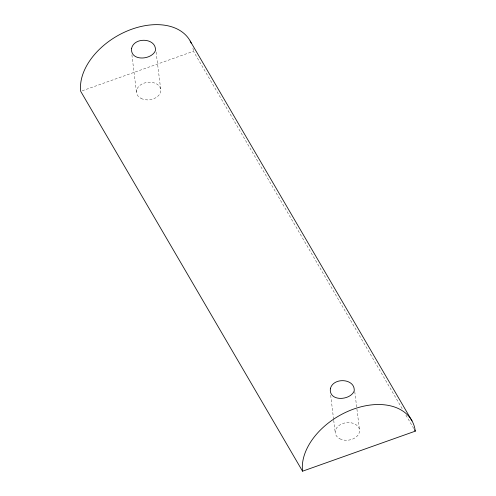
<?xml version="1.0" encoding="UTF-8"?>
<svg xmlns="http://www.w3.org/2000/svg" width="496" height="496" viewBox="0 0 496 496"><rect width="100%" height="100%" fill="white"/><g stroke="black" fill="none" stroke-linecap="round" stroke-linejoin="round"><path stroke-width="0.37" stroke-dasharray="2.48 1.86" d="M82.169 90.811L193.459 51.286L402.399 409.088M405.914 415.109L414.117 429.152M354.764 391.623L356.835 408.338M356.928 409.095L359.47 429.61M156.085 51.999L160.698 89.23M330.677 395.25L333.634 419.573M333.727 420.335L335.302 433.256M131.905 54.87L136.53 92.876M192.913 48.205A61.126 40.56 -30.3 0 1 193.459 51.286M339.927 438.848A12.226 8.792 -7 0 0 359.457 431.917A12.226 8.792 -7 0 0 342.773 423.534A12.226 8.792 -7 0 0 339.927 438.848M141.155 98.468A12.226 8.792 -7 0 0 160.685 91.537A12.226 8.792 -7 0 0 144.001 83.154A12.226 8.792 -7 0 0 141.155 98.468"/><path stroke-width="0.74" d="M191.208 43.09A61.126 40.56 -30.3 0 0 126.139 31.446A61.126 40.56 -30.3 0 0 80.712 91.332L302.541 471.2L415.288 431.154L414.507 429.821M190.197 41.063L412.027 420.93M302.541 471.2A61.126 40.56 -30.3 0 1 353.741 409.033A61.126 40.56 -30.3 0 1 415.288 431.154M131.583 48.403C130.107 61.461 151.602 60.214 155.434 50.58C156.587 37.919 134.242 36.623 131.583 48.403M330.355 388.79C328.879 401.841 350.374 400.594 354.206 390.96C355.359 378.305 333.014 377.003 330.355 388.79"/></g></svg>
